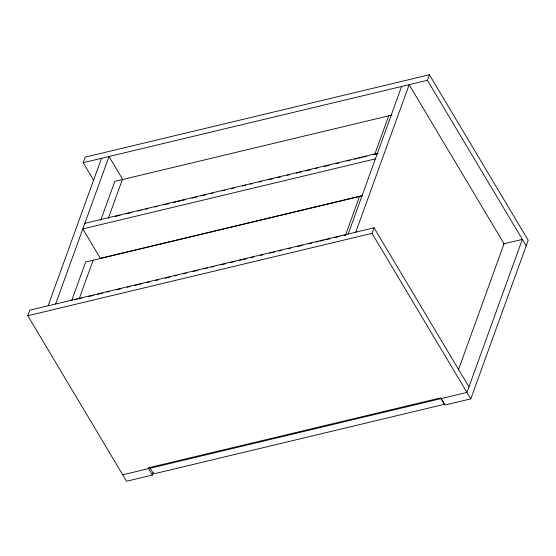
<?xml version="1.0" encoding="UTF-8"?>
<svg xmlns="http://www.w3.org/2000/svg" width="556" height="556" viewBox="0 0 556 556"><rect width="100%" height="100%" fill="white"/><g stroke="black" fill="none" stroke-linecap="round" stroke-linejoin="round"><path stroke-width="0.83" d="M153.268 472.621L152.379 475.067L126.566 481.246L27.8 315.732L29.809 310.178L374.035 227.8L468.958 386.879M93.881 180.575L83.198 162.686L85.207 157.133L429.434 74.754L528.2 240.268L470.793 398.867L444.974 405.046L440.693 397.874L148.104 467.895L152.379 475.067M48.094 305.8L101.491 158.307M55.628 304L109.018 156.507L122.772 179.553M71.599 300.782L85.624 262.022L362.012 195.886M100.789 220.134L114.821 181.381L392.043 115.036M79.126 298.975L93.158 260.222M108.323 218.334L122.348 179.581M345.471 235.237L359.503 196.483M374.668 154.596L388.693 115.836M348.216 233.979L401.606 86.486M355.75 232.179L409.14 84.686L504.063 243.764L458.339 370.067M470.793 398.867L372.027 233.353L374.035 227.8M526.191 245.821L427.425 80.307L429.434 74.754M83.198 162.686L427.425 80.307M84.818 223.352L377.413 153.331M115.141 216.499L120.2 215.29M126.101 213.879L131.932 212.482M137.832 211.071L141.273 210.251M145.422 209.258L148.014 208.639M154.7 207.034L157.285 206.415M163.978 204.816L169.087 203.593M173.257 202.592L175.828 201.981M177.475 201.585L180.846 200.779M182.535 200.375L185.099 199.764M191.813 198.158L196.9 196.935M201.084 195.934L206.172 194.718M210.383 193.71L212.913 193.106M222.171 190.889L224.714 190.284M231.449 188.672L233.986 188.06M242.416 186.045L245.787 185.238M249.998 184.231L252.535 183.626M259.27 182.014L261.813 181.402M268.541 179.79L273.621 178.58M277.812 177.572L280.37 176.961M287.084 175.355L289.648 174.744M296.355 173.138L301.449 171.915M305.626 170.914L310.728 169.698M314.946 168.69L317.476 168.079M324.224 166.466L329.284 165.257M335.97 163.659L338.562 163.033M346.93 161.031L350.37 160.211M354.513 159.218L357.042 158.613M358.731 158.21L362.102 157.404M363.784 157L366.397 156.375M373.139 154.763L378.205 153.546M375.397 158.884L82.809 228.905L100.365 258.331L362.602 195.573M74.9 299.788L77.43 299.184M79.119 298.78L81.732 298.155M88.397 296.563L93.533 295.333M97.675 294.339L102.804 293.116M106.954 292.122L109.546 291.497M116.232 289.898L121.347 288.675M127.248 287.264L130.618 286.458M134.837 285.45L137.367 284.846M139 284.45L142.419 283.636M146.589 282.636L149.161 282.017M155.868 280.419L158.432 279.8M165.146 278.195L170.233 276.978M174.424 275.978L176.954 275.366M183.702 273.754L186.246 273.142M192.981 271.536L198.047 270.32M203.941 268.909L207.319 268.103M211.537 267.095L214.067 266.491M220.808 264.878L225.875 263.662M230.08 262.654L235.146 261.445M239.365 260.43L241.895 259.826M243.563 259.43L246.954 258.616M251.152 257.616L253.675 257.011M260.423 255.392L262.981 254.78M269.695 253.175L274.789 251.958M278.966 250.958L281.489 250.353M288.237 248.74L290.816 248.122M297.509 246.516L302.624 245.293M308.462 243.896L311.902 243.076M316.051 242.082L318.644 241.464M320.263 241.075L323.71 240.248M325.392 239.845L330.375 238.656M334.67 237.627L339.73 236.418M343.949 235.403L346.478 234.799M27.8 315.732L372.027 233.353M503.194 243.973L522.348 239.386L466.95 392.432L122.723 474.803M441.04 398.576L444.459 404.295L153.588 473.907L150.176 468.187"/></g></svg>
